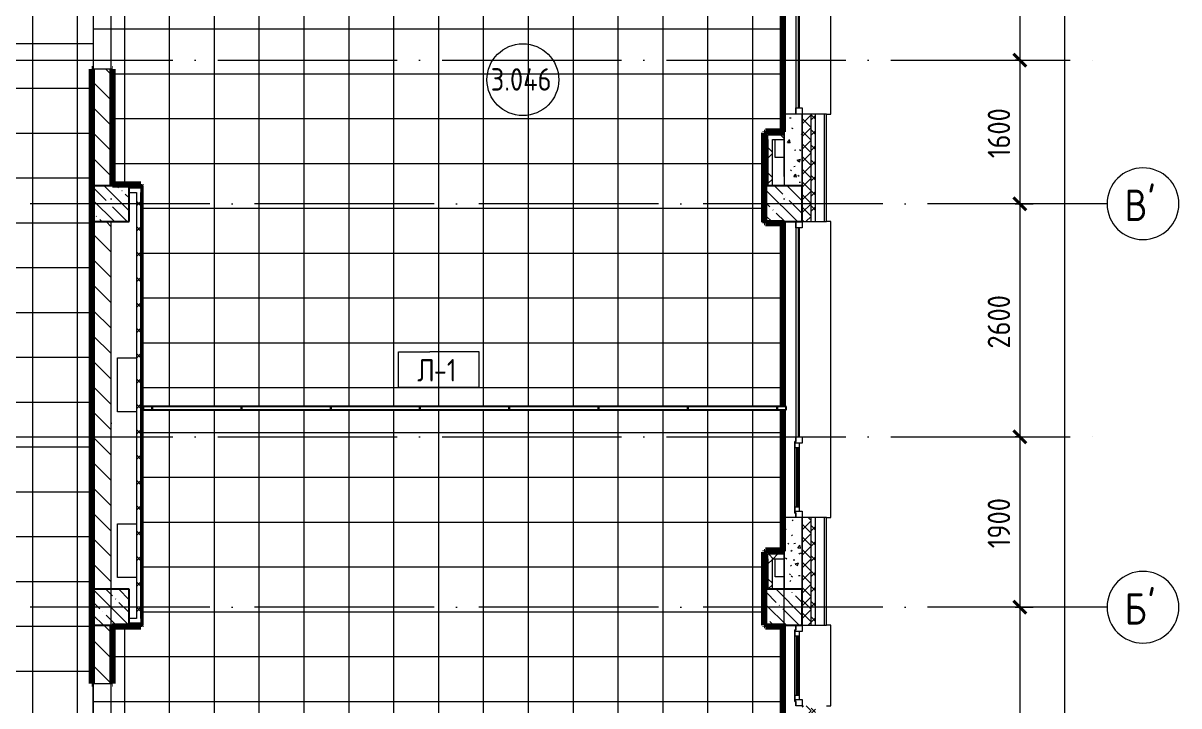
# Model space of a CAD drawing. Header units: millimetres. Extents: x 97 to 215964, y -4577 to 60645.
# Drawn here: x 203066 to 215946, y 3025 to 10639 of the extents above; entities that cross this region are included whole.
import ezdxf

# ---------------------------------------------------------------- set-up
doc = ezdxf.new("R2010")
doc.units = ezdxf.units.MM
doc.linetypes.add('ADSK_Линия сетки', pattern=[2500, 2000, -250, 0, -250])
for name, color, linetype, lineweight in [('A-____-____-DIMS', 211, 'Continuous', 9), ('A-____-____-DIMS-100', 211, 'Continuous', 9), ('A-AREA-____-IDEN', 2, 'Continuous', 20), ('A-FLOR-____-IDEN', 11, 'Continuous', 20), ('A-FLOR-____-OTLN', 192, 'Continuous', 9), ('A-FLOR-____-PATT', 8, 'Continuous', 9), ('A-GENM-____-MCUT', 13, 'Continuous', 9), ('A-GENM-____-OTLN', 13, 'Continuous', 9), ('A-GLAZ-____-MCUT', 151, 'Continuous', 9), ('A-GLAZ-____-OTLN', 151, 'Continuous', 9), ('A-WALL-____-MCUT', 113, 'Continuous', 9), ('A-WALL-____-PATT', 111, 'Continuous', 9), ('A-WALL-FNSH-MCUT', 113, 'Continuous', 9), ('I-WALL-____-OTLN', 2, 'Continuous', 9), ('S-COLS-____-MCUT', 52, 'Continuous', 9), ('S-COLS-____-OTLN', 52, 'Continuous', 9), ('S-GRID-____-IDEN', 1, 'Continuous', 20), ('S-GRID-____-OTLN', 1, 'Continuous', 9)]:
    doc.layers.add(name, color=color, linetype=linetype, lineweight=lineweight)
doc.styles.add('GOST Common', font='GOST_Common.ttf', dxfattribs={"width": 0.9, "height": 250})
doc.styles.add('GOST Common_2', font='GOST_Common.ttf', dxfattribs={"width": 0.9, "height": 350})
doc.dimstyles.new('ADSK_Основной_2_5_мм_Округление_до_10_мм', dxfattribs={"dimscale": 304.8, "dimtxt": 0.824897, "dimasz": 0.463911, "dimexe": 0.492126, "dimexo": 0.001615, "dimgap": 0.098425, "dimtad": 1, "dimdec": 0, "dimlfac": 304.8, "dimrnd": 10, "dimdsep": 46, "dimtxsty": 'GOST Common', "dimblk1": 'OBLIQUE', "dimblk2": 'OBLIQUE', "dimsah": 1, "dimcen": 0.09, "dimdle": 0.492126, "dimazin": 2, "dimtfac": 1, "dimtdec": 4, "dimtix": 1, "dimtmove": 0, "dimatfit": 3, "dimfxl": 1, "dimtvp": 1, "dimtolj": 1, "dimtzin": 0, "dimlwd": 20, "dimlwe": 20, "dimarcsym": 2})
pattern_1 = [(45, (0, 0), (-141.42136, 141.42136), []), (135, (0, 0), (-141.42136, -141.42136), [])]
pattern_2 = [(135, (0, 0), (-141.42136, -141.42136), [])]
pattern_3 = [(50, (0, 0), (364.3679, -31.8783), [38.1, -419.1]), (355, (0, 0), (-70.48585, 382.1133), [30.48, -335.28]), (100.451, (30.36, -2.66), (293.885, 350.2334), [32.38, -356.18]), (46.184, (0, 101.6), (542.1585, -84.0858), [57.15, -628.65]), (96.636, (45.2, 94.6), (474.8049, 494.8554), [48.57, -534.27]), (351.184, (0, 101.6), (474.8102, 494.85), [45.72, -502.92]), (21, (50.8, 76.2), (303.22847, -204.53046), [38.1, -419.1]), (326, (50.8, 76.2), (123.6039, 368.376), [30.48, -335.28]), (71.451, (76.07, 59.16), (426.8341, 163.8427), [32.38, -356.18]), (37.5, (0, 0), (6.17665, 169.11015), [16.764, -314.452, 16.764, -323.596, -336.55]), (37.5, (0, 0), (6.17665, 169.11015), [-671.576, 16.764, -319.786]), (7.5, (0, 0), (133.63888, 200.3615), [16.764, -177.292, 16.764, -306.832, -128.27]), (7.5, (0, 0), (133.63888, 200.3615), [-517.652, 16.764, -111.506]), (327.5, (-113.28, 0), (271.18182, -11.45836), [16.764, -110.236, 16.764, -379.476, -525.78]), (327.5, (-113.28, 0), (271.18182, -11.45836), [-523.24, 16.764, -509.016]), (317.5, (-164.08, 0), (296.2585, 50.85285), [16.764, -148.336, 16.764, -246.38, -373.38]), (317.5, (-164.08, 0), (296.2585, 50.85285), [-428.244, 16.764, -356.616])]

# ---------------------------------------------------------------- blocks, each defined once
blk = doc.blocks.new('Окно_СКБ_1Ст1 - 120_Окно_СКБ_1Ст_900_ОК6Л-29019246-О_АИ_ПП_8_400_Целиком')
at = {"layer": 'A-GLAZ-____-MCUT', "color": 90}
for p, q in [((-450, -195), (-450, -125)), ((-450, -125), (-380, -125)), ((-380, -125), (-380, -195)), ((380, -195), (380, -125)), ((380, -125), (450, -125)), ((450, -125), (450, -195)), ((-380, -195), (-450, -195)), ((-380, -195), (-400, -195)), ((-400, -195), (-400, -205)), ((-400, -205), (400, -205)), ((400, -205), (-400, -205)), ((380, -155), (-380, -155)), ((-380, -155), (-380, -195)), ((-330, -205), (-330, -155)), ((330, -205), (330, -155)), ((380, -195), (380, -155)), ((450, -195), (380, -195)), ((400, -195), (380, -195)), ((400, -205), (400, -195))]:
    blk.add_line(p, q, dxfattribs=at)
at = {"layer": 'A-GLAZ-____-MCUT', "color": 10, "lineweight": 5}
for p, q in [((-330, -175), (330, -175)), ((330, -185), (-330, -185))]:
    blk.add_line(p, q, dxfattribs=at)
at = {"layer": 'A-GLAZ-____-OTLN', "color": 10, "lineweight": 5}
for p, q in [((-450, -195), (-400, -195)), ((400, -195), (450, -195))]:
    blk.add_line(p, q, dxfattribs=at)
blk = doc.blocks.new('Окно_СКБ_2Ст1 - Окно_СКБ_2Ст 3300_ОК2-29018964-О_АИ_ПП_8_400_Целиком')
at = {"layer": 'A-GLAZ-____-MCUT', "color": 90}
for p, q in [((-1650, -195), (-1650, -125)), ((-1650, -125), (-1580, -125)), ((-1580, -125), (-1580, -195)), ((750, -195), (750, -125)), ((750, -125), (820, -125)), ((820, -125), (820, -195)), ((1580, -195), (1580, -125)), ((1580, -125), (1650, -125)), ((1650, -125), (1650, -195)), ((-1580, -195), (-1650, -195)), ((820, -195), (750, -195)), ((820, -195), (800, -195)), ((800, -195), (800, -205)), ((800, -205), (1600, -205)), ((1600, -205), (800, -205)), ((1580, -155), (820, -155)), ((820, -155), (820, -195)), ((870, -205), (870, -155)), ((1530, -205), (1530, -155)), ((1580, -195), (1580, -155)), ((1650, -195), (1580, -195)), ((1600, -195), (1580, -195)), ((1600, -205), (1600, -195))]:
    blk.add_line(p, q, dxfattribs=at)
at = {"layer": 'A-GLAZ-____-MCUT', "color": 10, "lineweight": 5}
for p, q in [((750, -155), (-1580, -155)), ((750, -165), (-1580, -165)), ((870, -175), (1530, -175)), ((1530, -185), (870, -185))]:
    blk.add_line(p, q, dxfattribs=at)
at = {"layer": 'A-GLAZ-____-OTLN', "color": 10, "lineweight": 5}
for p, q in [((-1650, -195), (800, -195)), ((1600, -195), (1650, -195))]:
    blk.add_line(p, q, dxfattribs=at)
blk = doc.blocks.new('Окно_СКБ_1Ст1 - 120_Окно_СКБ_1Ст_1700_ОК19Л-29018914-О_АИ_ПП_8_400_Целиком')
at = {"layer": 'A-GLAZ-____-MCUT', "color": 90}
for p, q in [((-850, -195), (-850, -125)), ((-850, -125), (-780, -125)), ((-780, -125), (-780, -195)), ((780, -195), (780, -125)), ((780, -125), (850, -125)), ((850, -125), (850, -195)), ((-780, -195), (-850, -195)), ((850, -195), (780, -195))]:
    blk.add_line(p, q, dxfattribs=at)
at = {"layer": 'A-GLAZ-____-MCUT', "color": 10, "lineweight": 5}
for p, q in [((780, -155), (-780, -155)), ((780, -165), (-780, -165))]:
    blk.add_line(p, q, dxfattribs=at)
at = {"layer": 'A-GLAZ-____-OTLN', "color": 10, "lineweight": 5}
blk.add_line((-850, -195), (850, -195), dxfattribs=at)
blk = doc.blocks.new('WNW_Отлив1 - Отлив_металлический 2-28595994-О_АИ_ПП_8_400_Целиком')
at = {"layer": 'A-GLAZ-____-OTLN', "color": 10, "lineweight": 5}
for p, q in [((850, 320), (-850, 320)), ((-850, 320), (-850, 270)), ((850, 270), (850, 320))]:
    blk.add_line(p, q, dxfattribs=at)
blk = doc.blocks.new('WNW_Отлив1 - Отлив_металлический 2-28598290-О_АИ_ПП_8_400_Целиком')
at = {"layer": 'A-GLAZ-____-OTLN', "color": 10, "lineweight": 5}
for p, q in [((1650, 320), (-1650, 320)), ((-1650, 320), (-1650, 270)), ((1650, 270), (1650, 320))]:
    blk.add_line(p, q, dxfattribs=at)
blk = doc.blocks.new('WNW_Отлив1 - Отлив_металлический 2-28596055-О_АИ_ПП_8_400_Целиком')
at = {"layer": 'A-GLAZ-____-OTLN', "color": 10, "lineweight": 5}
for p, q in [((450, 320), (-450, 320)), ((-450, 320), (-450, 270)), ((450, 270), (450, 320))]:
    blk.add_line(p, q, dxfattribs=at)
blk = doc.blocks.new('BSC_Колонна _Прямоугольная - 400x400-V98-О_АИ_ПП_8_400_Целиком')
at = {"layer": 'S-COLS-____-OTLN', "lineweight": 5}
h = blk.add_hatch(dxfattribs=at)
h.set_pattern_fill('FP_108', color=256, style=0, pattern_type=2)
h.set_pattern_definition([(135, (-145249.98, -8625), (-142.56192, -142.56192), []), (135, (-145107.42, -8625), (-142.56192, -142.56192), [252.016, -50.403, 3.353, -47.05])])
h.paths.add_polyline_path([(-200, -200), (200, -200), (200, 200), (-200, 200)])
at = {"layer": 'S-COLS-____-MCUT', "color": 130, "lineweight": 25}
for p, q in [((200, 200), (-200, 200)), ((-200, 200), (-200, -200)), ((200, -200), (200, 200)), ((-200, -200), (200, -200))]:
    blk.add_line(p, q, dxfattribs=at)
blk = doc.blocks.new('BSC_Колонна _Прямоугольная - 400x400-V99-О_АИ_ПП_8_400_Целиком')
at = {"layer": 'S-COLS-____-OTLN', "lineweight": 5}
h = blk.add_hatch(dxfattribs=at)
h.set_pattern_fill('FP_109', color=256, style=0, pattern_type=2)
h.set_pattern_definition([(135, (-152749.98, -8625), (-142.56192, -142.56192), []), (135, (-152607.42, -8625), (-142.56192, -142.56192), [252.016, -50.403, 3.353, -47.05])])
h.paths.add_polyline_path([(-200, -200), (200, -200), (200, 200), (-200, 200)])
at = {"layer": 'S-COLS-____-MCUT', "color": 130, "lineweight": 25}
for p, q in [((200, 200), (-200, 200)), ((-200, 200), (-200, -200)), ((200, -200), (200, 200)), ((-200, -200), (200, -200))]:
    blk.add_line(p, q, dxfattribs=at)
blk = doc.blocks.new('BSC_Колонна _Прямоугольная - 400x400-V100-О_АИ_ПП_8_400_Целиком')
at = {"layer": 'S-COLS-____-OTLN', "lineweight": 5}
h = blk.add_hatch(dxfattribs=at)
h.set_pattern_fill('FP_110', color=256, style=0, pattern_type=2)
h.set_pattern_definition([(135, (-145249.98, -4125), (-142.56192, -142.56192), []), (135, (-145107.42, -4125), (-142.56192, -142.56192), [252.016, -50.403, 3.353, -47.05])])
h.paths.add_polyline_path([(-200, -200), (200, -200), (200, 200), (-200, 200)])
at = {"layer": 'S-COLS-____-MCUT', "color": 130, "lineweight": 25}
for p, q in [((200, 200), (-200, 200)), ((-200, 200), (-200, -200)), ((200, -200), (200, 200)), ((-200, -200), (200, -200))]:
    blk.add_line(p, q, dxfattribs=at)
blk = doc.blocks.new('BSC_Колонна _Прямоугольная - 400x400-V101-О_АИ_ПП_8_400_Целиком')
at = {"layer": 'S-COLS-____-OTLN', "lineweight": 5}
h = blk.add_hatch(dxfattribs=at)
h.set_pattern_fill('FP_111', color=256, style=0, pattern_type=2)
h.set_pattern_definition([(135, (-152749.98, -4125), (-142.56192, -142.56192), []), (135, (-152607.42, -4125), (-142.56192, -142.56192), [252.016, -50.403, 3.353, -47.05])])
h.paths.add_polyline_path([(-200, -200), (200, -200), (200, 200), (-200, 200), (-200, -92)])
at = {"layer": 'S-COLS-____-MCUT', "color": 130, "lineweight": 25}
for p, q in [((200, 200), (-200, 200)), ((-200, 200), (-200, -200)), ((200, -200), (200, 200)), ((-200, -200), (200, -200))]:
    blk.add_line(p, q, dxfattribs=at)
blk = doc.blocks.new('101_Трансформируемая перегородка - 101_Трансформируемая перегородка без двери-38025958-О_АИ_ПП_8_400_Целиком')
at = {"layer": 'A-GENM-____-MCUT', "color": 130, "lineweight": 25}
for p, q in [((100, 0), (0, 0)), ((0, 0), (0, -40)), ((100, -40), (100, 0)), ((100, 0), (100, -40)), ((1095, 0), (100, 0)), ((2089, 0), (1095, 0)), ((1095, 0), (1095, -40)), ((1095, -40), (1095, 0)), ((3084, 0), (2089, 0)), ((2089, 0), (2089, -40)), ((2089, -40), (2089, 0)), ((4079, 0), (3084, 0)), ((3084, 0), (3084, -40)), ((3084, -40), (3084, 0)), ((5074, 0), (4079, 0)), ((4079, 0), (4079, -40)), ((4079, -40), (4079, 0)), ((6068, 0), (5074, 0)), ((5074, 0), (5074, -40)), ((5074, -40), (5074, 0)), ((7063, 0), (6068, 0)), ((6068, 0), (6068, -40)), ((6068, -40), (6068, 0)), ((7063, -40), (7063, 0)), ((7163, 0), (7063, 0)), ((7063, 0), (7063, -40)), ((7163, -40), (7163, 0)), ((0, -40), (100, -40)), ((100, -40), (1095, -40)), ((1095, -40), (2089, -40)), ((2089, -40), (3084, -40)), ((3084, -40), (4079, -40)), ((4079, -40), (5074, -40)), ((5074, -40), (6068, -40)), ((6068, -40), (7063, -40)), ((7063, -40), (7163, -40))]:
    blk.add_line(p, q, dxfattribs=at)
blk = doc.blocks.new('0083_СОШ675_АР_R22_rvt-1-О_АИ_ПП_8_400_Целиком')
at = {"layer": 'A-WALL-____-PATT', "lineweight": 5}
h = blk.add_hatch(dxfattribs=at)
h.set_pattern_fill('FP_9', color=10, style=0, pattern_type=2)
h.set_pattern_definition([(135, (0, 0), (-84.85281, -84.85281), []), (225, (0, 0), (84.85281, -84.85281), [])])
h.paths.add_polyline_path([(153050, -275), (153100, -275), (153100, 625), (153050, 625), (153050, -175)])
h.paths.add_polyline_path([(153100, 2325), (153100, 3025), (153050, 3025), (153050, 2325)])
h.paths.add_polyline_path([(153100, 3925), (153100, 5125), (153050, 5125), (153050, 3925)])
h.paths.add_polyline_path([(153050, 8425), (153100, 8425), (153100, 9625), (153050, 9625)])
h.paths.add_polyline_path([(153100, 11325), (153100, 12025), (153050, 12025), (153050, 11325)])
h.paths.add_polyline_path([(153050, 12925), (153100, 12925), (153100, 14125), (153050, 14125), (153050, 13803)])
h.paths.add_polyline_path([(153050, 15025), (153100, 15025), (153100, 15725), (153050, 15725)])
h.paths.add_polyline_path([(153050, 17425), (153100, 17425), (153100, 18625), (153050, 18625), (153050, 17711)])
h.paths.add_polyline_path([(153050, 21925), (153100, 21925), (153100, 23125), (153050, 23125)])
h.paths.add_polyline_path([(153050, 26425), (153100, 26425), (153100, 27625), (153050, 27625)])
h.paths.add_polyline_path([(153050, 29325), (153100, 29325), (153100, 30025), (153050, 30025), (153050, 29436)])
h.paths.add_polyline_path([(153100, 30925), (153100, 32125), (153050, 32125), (153050, 30925)])
h.paths.add_polyline_path([(153100, 35425), (153100, 36625), (153050, 36625), (153050, 35425)])
h.paths.add_polyline_path([(153050, 39925), (153100, 39925), (153100, 41125), (153050, 41125)])
h.paths.add_polyline_path([(153100, 42025), (153100, 42725), (153050, 42725), (153050, 42025)])
h.paths.add_polyline_path([(153050, 44425), (153100, 44425), (153100, 45625), (153050, 45625), (153050, 45068)])
h.paths.add_polyline_path([(153100, 47325), (153100, 48025), (153050, 48025), (153050, 47325)])
h.paths.add_polyline_path([(153050, 48925), (153100, 48925), (153100, 50125), (153050, 50125), (153050, 48976)])
h.paths.add_polyline_path([(153100, 53425), (153100, 54625), (153050, 54625), (153050, 53425)])
h.paths.add_polyline_path([(153100, 57925), (153100, 59075), (153050, 59075), (153050, 57925)])
h = blk.add_hatch(dxfattribs=at)
h.set_pattern_fill('FP_16', color=10, style=0, pattern_type=2)
h.set_pattern_definition([(45, (0, 0), (-70.71068, 70.71068), []), (135, (0, 0), (-70.71068, -70.71068), [])])
h.paths.add_polyline_path([(153050, -175), (153050, 625), (152950, 625), (152950, -175)])
h.paths.add_polyline_path([(153050, 2325), (153050, 3025), (152950, 3025), (152950, 2325)])
h.paths.add_polyline_path([(153050, 3925), (153050, 5125), (152950, 5125), (152950, 3925)])
h.paths.add_polyline_path([(152950, 8425), (153050, 8425), (153050, 9625), (152950, 9625), (152950, 8825)])
h.paths.add_polyline_path([(152950, 11325), (153050, 11325), (153050, 12025), (152950, 12025)])
h.paths.add_polyline_path([(152950, 12925), (153050, 12925), (153050, 14125), (152950, 14125), (152950, 13325)])
h.paths.add_polyline_path([(153050, 15025), (153050, 15725), (152950, 15725), (152950, 15025)])
h.paths.add_polyline_path([(152950, 17425), (153050, 17425), (153050, 18625), (152950, 18625), (152950, 17711)])
h.paths.add_polyline_path([(152950, 21925), (153050, 21925), (153050, 23125), (152950, 23125), (152950, 22325)])
h.paths.add_polyline_path([(152950, 26425), (153050, 26425), (153050, 27625), (152950, 27625), (152950, 26825)])
h.paths.add_polyline_path([(152950, 29325), (153050, 29325), (153050, 30025), (152950, 30025), (152950, 29436)])
h.paths.add_polyline_path([(153050, 30925), (153050, 32125), (152950, 32125), (152950, 30925)])
h.paths.add_polyline_path([(153050, 35425), (153050, 36625), (152950, 36625), (152950, 35425)])
h.paths.add_polyline_path([(152950, 39925), (153050, 39925), (153050, 41125), (152950, 41125), (152950, 40725)])
h.paths.add_polyline_path([(152950, 42025), (153050, 42025), (153050, 42725), (152950, 42725)])
h.paths.add_polyline_path([(152950, 44425), (153050, 44425), (153050, 45625), (152950, 45625), (152950, 45068)])
h.paths.add_polyline_path([(153050, 47325), (153050, 48025), (152950, 48025), (152950, 47325)])
h.paths.add_polyline_path([(152950, 48925), (153050, 48925), (153050, 50125), (152950, 50125), (152950, 48976)])
h.paths.add_polyline_path([(153050, 53425), (153050, 54625), (152950, 54625), (152950, 53425)])
h.paths.add_polyline_path([(152950, 57925), (153050, 57925), (153050, 58975), (152950, 58975), (152950, 58575)])
h = blk.add_hatch(dxfattribs=at)
h.set_pattern_fill('FP_10', color=10, style=0, pattern_type=2)
h.set_pattern_definition(pattern_2)
h.paths.add_polyline_path([(145250, 8825), (145250, 10125), (145050, 10125), (145050, 8825)])
h.paths.add_polyline_path([(145250, 12625), (145250, 12925), (145050, 12925), (145050, 12625)])
h = blk.add_hatch(dxfattribs=at)
h.set_pattern_fill('FP_69', color=10, style=0, pattern_type=2)
h.set_pattern_definition(pattern_3)
h.paths.add_polyline_path([(152924, 8825), (152950, 8825), (152950, 9625), (152750, 9625), (152750, 8825)])
h.paths.add_polyline_path([(152924, 11325), (152950, 11325), (152950, 12025), (152750, 12025), (152750, 11325)])
h = blk.add_hatch(dxfattribs=at)
h.set_pattern_fill('FP_17', color=252, style=0, pattern_type=2)
h.set_pattern_definition(pattern_1)
h.paths.add_polyline_path([(152618, 9340), (152750, 9340), (152750, 9390), (152568, 9390), (152568, 9340)])
h = blk.add_hatch(dxfattribs=at)
h.set_pattern_fill('FP_17', color=252, style=0, pattern_type=2)
h.set_pattern_definition(pattern_1)
h.paths.add_polyline_path([(152618, 8825), (152618, 9340), (152568, 9340), (152568, 8825)])
h = blk.add_hatch(dxfattribs=at)
h.set_pattern_fill('FP_17', color=252, style=0, pattern_type=2)
h.set_pattern_definition(pattern_1)
h.paths.add_polyline_path([(145580, 4000), (145580, 8750), (145530, 8750), (145530, 4000)])
h = blk.add_hatch(dxfattribs=at)
h.set_pattern_fill('FP_10', color=10, style=0, pattern_type=2)
h.set_pattern_definition(pattern_2)
h.paths.add_polyline_path([(145050, 4325), (145250, 4325), (145250, 8425), (145050, 8425), (145050, 5987)])
h = blk.add_hatch(dxfattribs=at)
h.set_pattern_fill('FP_69', color=10, style=0, pattern_type=2)
h.set_pattern_definition(pattern_3)
h.paths.add_polyline_path([(152924, 4325), (152950, 4325), (152950, 5125), (152750, 5125), (152750, 4325)])
h = blk.add_hatch(dxfattribs=at)
h.set_pattern_fill('FP_17', color=252, style=0, pattern_type=2)
h.set_pattern_definition(pattern_1)
h.paths.add_polyline_path([(152618, 4666), (152750, 4666), (152750, 4716), (152568, 4716), (152568, 4666), (152610, 4666)])
h = blk.add_hatch(dxfattribs=at)
h.set_pattern_fill('FP_17', color=252, style=0, pattern_type=2)
h.set_pattern_definition(pattern_1)
h.paths.add_polyline_path([(152568, 4325), (152618, 4325), (152618, 4666), (152568, 4666), (152568, 4522)])
h = blk.add_hatch(dxfattribs=at)
h.set_pattern_fill('FP_10', color=10, style=0, pattern_type=2)
h.set_pattern_definition(pattern_2)
h.paths.add_polyline_path([(145250, 225), (145250, 775), (145050, 775), (145050, 225)])
h.paths.add_polyline_path([(145250, 3275), (145250, 3925), (145050, 3925), (145050, 3275)])
at = {"layer": 'A-FLOR-____-OTLN', "color": 90}
for p, q in [((152650, 9140), (152650, 9340)), ((152750, 9140), (152650, 9140)), ((145320, 6305), (145320, 6905)), ((145320, 6905), (145530, 6905)), ((145530, 6305), (145320, 6305)), ((145320, 4455), (145320, 5055)), ((145320, 5055), (145530, 5055)), ((152650, 4465), (152650, 4665)), ((152650, 4665), (152750, 4665)), ((145530, 4455), (145320, 4455)), ((152750, 4465), (152650, 4465))]:
    blk.add_line(p, q, dxfattribs=at)
at = {"layer": 'A-WALL-____-MCUT', "color": 50, "lineweight": 13}
for p, q in [((145050, 10125), (145050, 8825)), ((145250, 10125), (145050, 10125)), ((145250, 8825), (145250, 10125)), ((152750, 9625), (152750, 8825)), ((152950, 9625), (152750, 9625)), ((152950, 9625), (152950, 8825)), ((152950, 8825), (152950, 9625)), ((153100, 9625), (153050, 9625)), ((153050, 8425), (153050, 9625)), ((153100, 8425), (153100, 9625)), ((152568, 9340), (152568, 9390)), ((152750, 9390), (152568, 9390)), ((152568, 9340), (152568, 8825)), ((152618, 8825), (152618, 9340)), ((152618, 9340), (152750, 9340)), ((152750, 9340), (152750, 9390)), ((145580, 8800), (145450, 8800)), ((145580, 8800), (145580, 8750)), ((145450, 8750), (145530, 8750)), ((145530, 8750), (145530, 4000)), ((145580, 4000), (145580, 8750)), ((145050, 8425), (145050, 4325)), ((145250, 4325), (145250, 8425)), ((153050, 8425), (153100, 8425)), ((152750, 5125), (152750, 4325)), ((152950, 5125), (152750, 5125)), ((152950, 5125), (152950, 4325)), ((152950, 4325), (152950, 5125)), ((153100, 5125), (153050, 5125)), ((153050, 3925), (153050, 5125)), ((153100, 3925), (153100, 5125)), ((152568, 4666), (152568, 4716)), ((152750, 4716), (152568, 4716)), ((152568, 4666), (152568, 4325)), ((152618, 4325), (152618, 4666)), ((152618, 4666), (152750, 4666)), ((152750, 4666), (152750, 4716)), ((145530, 4000), (145450, 4000)), ((145580, 4000), (145580, 3950)), ((145050, 3925), (145050, 3275)), ((145250, 3275), (145250, 3925)), ((145450, 3950), (145580, 3950)), ((153050, 3925), (153100, 3925)), ((145050, 3275), (145250, 3275))]:
    blk.add_line(p, q, dxfattribs=at)
at = {"layer": 'A-WALL-____-MCUT', "color": 90}
for p, q in [((153050, 9625), (152950, 9625)), ((153200, 9625), (153100, 9625)), ((152950, 8425), (153050, 8425)), ((153100, 8425), (153200, 8425)), ((153050, 5125), (152950, 5125)), ((153200, 5125), (153100, 5125)), ((152950, 3925), (153050, 3925)), ((153100, 3925), (153200, 3925))]:
    blk.add_line(p, q, dxfattribs=at)
at = {"layer": 'A-WALL-____-MCUT', "color": 10, "lineweight": 5}
for p, q in [((153200, 8425), (153200, 9625)), ((152555, 9390), (152555, 9403)), ((152750, 9403), (152555, 9403)), ((152555, 9340), (152555, 9390)), ((152555, 9340), (152555, 8825)), ((145592, 8813), (145450, 8813)), ((145592, 8813), (145592, 8800)), ((145592, 8800), (145592, 8750)), ((145592, 4000), (145592, 8750)), ((153200, 3925), (153200, 5125)), ((152555, 4716), (152555, 4728)), ((152750, 4728), (152555, 4728)), ((152555, 4666), (152555, 4716)), ((152555, 4666), (152555, 4325)), ((145592, 4000), (145592, 3950)), ((145450, 3938), (145592, 3938)), ((145592, 3950), (145592, 3938))]:
    blk.add_line(p, q, dxfattribs=at)
at = {"layer": 'A-WALL-FNSH-MCUT', "color": 90}
for p, q in [((153220, 9625), (153200, 9625)), ((153220, 8425), (153220, 9625)), ((152750, 9415), (152543, 9415)), ((152543, 9415), (152543, 9403)), ((152750, 9403), (152750, 9415)), ((152543, 9403), (152543, 9390)), ((152543, 9390), (152543, 9340)), ((152543, 9340), (152543, 8825)), ((152750, 9390), (152750, 9403)), ((145605, 8825), (145450, 8825)), ((145605, 8813), (145605, 8825)), ((145605, 8800), (145605, 8813)), ((145605, 8750), (145605, 8800)), ((152543, 8825), (152550, 8825)), ((145605, 4000), (145605, 8750)), ((153200, 8425), (153220, 8425)), ((153220, 5125), (153200, 5125)), ((153220, 3925), (153220, 5125)), ((152750, 4741), (152543, 4741)), ((152543, 4741), (152543, 4728)), ((152543, 4728), (152543, 4716)), ((152543, 4716), (152543, 4666)), ((152543, 4666), (152543, 4325)), ((152750, 4728), (152750, 4741)), ((152750, 4716), (152750, 4728)), ((152543, 4325), (152550, 4325)), ((145605, 3950), (145605, 4000)), ((145450, 3925), (145605, 3925)), ((145605, 3938), (145605, 3950)), ((145605, 3925), (145605, 3938)), ((153200, 3925), (153220, 3925))]:
    blk.add_line(p, q, dxfattribs=at)
at = {"layer": 'I-WALL-____-OTLN', "color": 90}
for p, q in [((152750, 9625), (152750, 11325)), ((152750, 6365), (152750, 8425)), ((152750, 5125), (152750, 6325)), ((152750, 3025), (152750, 3925))]:
    blk.add_line(p, q, dxfattribs=at)
at = {"layer": 'A-GENM-____-OTLN', "color": 90, "lineweight": 9, "rotation": 180}
blk.add_blockref('101_Трансформируемая перегородка - 101_Трансформируемая перегородка без двери-38025958-О_АИ_ПП_8_400_Целиком', (152770, 6325), dxfattribs=at)
at = {"layer": 'A-GLAZ-____-OTLN', "color": 90, "lineweight": 9, "rotation": 269.9999999999999}
for name, p in [('Окно_СКБ_1Ст1 - 120_Окно_СКБ_1Ст_1700_ОК19Л-29018914-О_АИ_ПП_8_400_Целиком', (153075, 10475)), ('WNW_Отлив1 - Отлив_металлический 2-28595994-О_АИ_ПП_8_400_Целиком', (152950, 10475)), ('Окно_СКБ_2Ст1 - Окно_СКБ_2Ст 3300_ОК2-29018964-О_АИ_ПП_8_400_Целиком', (153075, 6775)), ('WNW_Отлив1 - Отлив_металлический 2-28598290-О_АИ_ПП_8_400_Целиком', (152950, 6775)), ('Окно_СКБ_1Ст1 - 120_Окно_СКБ_1Ст_900_ОК6Л-29019246-О_АИ_ПП_8_400_Целиком', (153075, 3475)), ('WNW_Отлив1 - Отлив_металлический 2-28596055-О_АИ_ПП_8_400_Целиком', (152950, 3475))]:
    blk.add_blockref(name, p, dxfattribs=at)
at = {"layer": 'S-COLS-____-OTLN', "color": 90, "lineweight": 9}
for name, p in [('BSC_Колонна _Прямоугольная - 400x400-V98-О_АИ_ПП_8_400_Целиком', (145250, 8625)), ('BSC_Колонна _Прямоугольная - 400x400-V99-О_АИ_ПП_8_400_Целиком', (152750, 8625)), ('BSC_Колонна _Прямоугольная - 400x400-V100-О_АИ_ПП_8_400_Целиком', (145250, 4125)), ('BSC_Колонна _Прямоугольная - 400x400-V101-О_АИ_ПП_8_400_Целиком', (152750, 4125))]:
    blk.add_blockref(name, p, dxfattribs=at)
blk = doc.blocks.new('Ось сетки - Круг_Ø8 мм-8258-О_АИ_ПП_8_400_Целиком')
at = {"layer": 'S-GRID-____-IDEN'}
for start, end in [(360, 180), (180, 360)]:
    blk.add_arc((0, 0), 4, start, end, dxfattribs=at)
blk = doc.blocks.new('DIMBLOCK29-О_АИ_ПП_8_400_Целиком')
at = {"layer": 'A-____-____-DIMS-100', "lineweight": 40}
for p, q in [((214173, 13125), (214102, 13196)), ((214173, 13125), (214243, 13054)), ((214173, 10225), (214102, 10296)), ((214173, 10225), (214243, 10154))]:
    blk.add_line(p, q, dxfattribs=at)
at = {"layer": 'A-____-____-DIMS-100', "lineweight": 20}
for p, q in [((214123, 13125), (214323, 13125)), ((214173, 13125), (214123, 13125)), ((214173, 13125), (214173, 10225)), ((214123, 10225), (214323, 10225)), ((214173, 10225), (214123, 10225))]:
    blk.add_line(p, q, dxfattribs=at)
at = {"layer": 'A-____-____-DIMS-100', "color": 0, "lineweight": 20, "insert": (213816, 11360), "char_height": 250, "width": 756.84, "attachment_point": 1, "rotation": 90, "line_spacing_factor": 1.022761, "style": 'GOST Common'}
blk.add_mtext('2900', dxfattribs=at)
blk = doc.blocks.new('_Oblique')
at = {"color": 0, "linetype": 'ByBlock', "lineweight": -2}
blk.add_line((-0.5, -0.5), (0.5, 0.5), dxfattribs=at)
blk = doc.blocks.new('DIMBLOCK30-О_АИ_ПП_8_400_Целиком')
at = {"layer": 'A-____-____-DIMS-100', "lineweight": 40}
for p, q in [((214173, 10225), (214102, 10296)), ((214173, 10225), (214243, 10154)), ((214173, 8625), (214102, 8696)), ((214173, 8625), (214243, 8554))]:
    blk.add_line(p, q, dxfattribs=at)
at = {"layer": 'A-____-____-DIMS-100', "lineweight": 20}
for p, q in [((214123, 10225), (214323, 10225)), ((214173, 10225), (214123, 10225)), ((214173, 10225), (214173, 8625)), ((214123, 8625), (214323, 8625)), ((214173, 8625), (214123, 8625))]:
    blk.add_line(p, q, dxfattribs=at)
at = {"layer": 'A-____-____-DIMS-100', "color": 0, "lineweight": 20, "insert": (213816, 9133), "char_height": 250, "width": 700.59, "attachment_point": 1, "rotation": 90, "line_spacing_factor": 1.022761, "style": 'GOST Common'}
blk.add_mtext('1600', dxfattribs=at)
blk = doc.blocks.new('DIMBLOCK31-О_АИ_ПП_8_400_Целиком')
at = {"layer": 'A-____-____-DIMS-100', "lineweight": 40}
for p, q in [((214173, 8625), (214102, 8696)), ((214173, 8625), (214243, 8554)), ((214173, 6025), (214102, 6096)), ((214173, 6025), (214243, 5954))]:
    blk.add_line(p, q, dxfattribs=at)
at = {"layer": 'A-____-____-DIMS-100', "lineweight": 20}
for p, q in [((214123, 8625), (214323, 8625)), ((214173, 8625), (214123, 8625)), ((214173, 8625), (214173, 6025)), ((214123, 6025), (214323, 6025)), ((214173, 6025), (214123, 6025))]:
    blk.add_line(p, q, dxfattribs=at)
at = {"layer": 'A-____-____-DIMS-100', "color": 0, "lineweight": 20, "insert": (213816, 7010), "char_height": 250, "width": 756.84, "attachment_point": 1, "rotation": 90, "line_spacing_factor": 1.022761, "style": 'GOST Common'}
blk.add_mtext('2600', dxfattribs=at)
blk = doc.blocks.new('DIMBLOCK32-О_АИ_ПП_8_400_Целиком')
at = {"layer": 'A-____-____-DIMS-100', "lineweight": 40}
for p, q in [((214173, 6025), (214102, 6096)), ((214173, 6025), (214243, 5954)), ((214173, 4125), (214102, 4196)), ((214173, 4125), (214243, 4054))]:
    blk.add_line(p, q, dxfattribs=at)
at = {"layer": 'A-____-____-DIMS-100', "lineweight": 20}
for p, q in [((214123, 6025), (214323, 6025)), ((214173, 6025), (214123, 6025)), ((214173, 6025), (214173, 4125)), ((214123, 4125), (214323, 4125)), ((214173, 4125), (214123, 4125))]:
    blk.add_line(p, q, dxfattribs=at)
at = {"layer": 'A-____-____-DIMS-100', "color": 0, "lineweight": 20, "insert": (213816, 4783), "char_height": 250, "width": 700.59, "attachment_point": 1, "rotation": 90, "line_spacing_factor": 1.022761, "style": 'GOST Common'}
blk.add_mtext('1900', dxfattribs=at)
blk = doc.blocks.new('DIMBLOCK33-О_АИ_ПП_8_400_Целиком')
at = {"layer": 'A-____-____-DIMS-100', "lineweight": 40}
for p, q in [((214173, 4125), (214102, 4196)), ((214173, 4125), (214243, 4054)), ((214173, 25), (214102, 96)), ((214173, 25), (214243, -46))]:
    blk.add_line(p, q, dxfattribs=at)
at = {"layer": 'A-____-____-DIMS-100', "lineweight": 20}
for p, q in [((214123, 4125), (214323, 4125)), ((214173, 4125), (214123, 4125)), ((214173, 4125), (214173, -125)), ((214123, 25), (214323, 25)), ((214173, 25), (214123, 25))]:
    blk.add_line(p, q, dxfattribs=at)
at = {"layer": 'A-____-____-DIMS-100', "color": 0, "lineweight": 20, "insert": (213816, 1772), "char_height": 250, "width": 726.16, "attachment_point": 1, "rotation": 90, "line_spacing_factor": 1.022761, "style": 'GOST Common'}
blk.add_mtext('4100', dxfattribs=at)
blk = doc.blocks.new('DIMBLOCK34-О_АИ_ПП_8_400_Целиком')
at = {"layer": 'A-____-____-DIMS-100', "lineweight": 20}
for p, q in [((214673, 58925), (214673, -125)), ((214623, 58775), (214823, 58775)), ((214673, 58775), (214623, 58775)), ((214623, 25), (214823, 25)), ((214673, 25), (214623, 25))]:
    blk.add_line(p, q, dxfattribs=at)
at = {"layer": 'A-____-____-DIMS-100', "lineweight": 40}
for p, q in [((214673, 58775), (214602, 58846)), ((214673, 58775), (214743, 58704)), ((214673, 25), (214602, 96)), ((214673, 25), (214743, -46))]:
    blk.add_line(p, q, dxfattribs=at)
at = {"layer": 'A-____-____-DIMS-100', "color": 0, "lineweight": 20, "insert": (214316, 29006), "char_height": 250, "width": 946.05, "attachment_point": 1, "rotation": 90, "line_spacing_factor": 1.022761, "style": 'GOST Common'}
blk.add_mtext('58750', dxfattribs=at)
blk = doc.blocks.new('ADSK_Марка_Перекрытие - Типоразмер_ADSK_Марка-158127-О_АИ_ПП_8_400_Целиком')
at = {"layer": 'A-FLOR-____-IDEN'}
for p, q in [((-4.5, 4), (-1, 4)), ((-4.5, 0), (-4.5, 4)), ((4.5, 4), (-1, 4)), ((4.5, 0), (4.5, 4)), ((4.5, 0), (-4.5, 0)), ((-4.5, 0), (4, 0))]:
    blk.add_line(p, q, dxfattribs=at)
blk = doc.blocks.new('ADSK_Марка_Помещение_ОдноЗначение - Номер-159740-О_АИ_ПП_8_400_Целиком')
at = {"layer": 'A-AREA-____-IDEN'}
blk.add_circle((0, 0), 4, dxfattribs=at)

msp = doc.modelspace()

# ---------------------------------------------------------------- hatches: boundary and pattern name
at = {"layer": 'A-FLOR-____-PATT'}
h = msp.add_hatch(dxfattribs=at)
h.set_pattern_fill('FP_191', color=256, style=0, pattern_type=2)
h.set_pattern_definition([(0, (207697.87, 6575), (0, 500), []), (90, (207697.87, 6575), (-500, 3e-14), [])])
h.paths.add_polyline_path([(204780.386709, 40.000586), (211332.865903, 40.000586), (211332.865903, 225), (211337.865903, 225.753424), (211337.865903, 235.000586), (211347.865903, 235.000586), (211348.676745, 240.000586), (211532.865903, 240.000586), (211532.865903, 3910.000586), (211340.843981, 3910.000586), (211340.843981, 3915.000586), (211330.843981, 3915.000586), (211330.843981, 3925), (211325.843981, 3925), (211325.843981, 4741.090714), (211330.843981, 4741.090714), (211330.843981, 4751.090714), (211340.843981, 4751.090714), (211340.843981, 4756.090714), (211532.865903, 4756.090714), (211532.865903, 6325.000586), (204404.887824, 6325.000586), (204404.887824, 6365.000586), (211532.865903, 6365.000586), (211532.865903, 8410.000586), (211340.843981, 8410.000586), (211340.843981, 8420.000586), (211325.843981, 8420.000586), (211325.843981, 9415.355837), (211330.843981, 9415.355837), (211330.843981, 9425.355837), (211340.843981, 9425.355837), (211340.843981, 9430.355837), (211532.865903, 9430.355837), (211532.865903, 12910.000586), (211347.865903, 12910.000586), (211347.865903, 12915.000586), (211337.865903, 12915.000586), (211337.865903, 12925), (211332.865903, 12925.422544), (211332.865903, 13110.11992), (204262.865903, 13110.11992), (204262.865903, 12925.235296), (204257.865903, 12925), (204257.865903, 12915.235296), (204247.865903, 12915.235296), (204246.811281, 12910.235296), (204062.865903, 12910.235296), (204062.865903, 12625), (203847.865903, 12625), (203847.887824, 10125), (204062.865903, 10125), (204062.865903, 8840.001172), (204377.865903, 8840.001172), (204377.865903, 8835.001172), (204387.865903, 8835.001172), (204387.865903, 8825.001172), (204402.887824, 8825), (204402.887824, 3925), (204387.865903, 3925), (204387.865903, 3915.000586), (204377.865903, 3915.000586), (204377.865903, 3910.000586), (204062.865903, 3910.000586), (204062.865903, 3274.999414), (203847.865903, 3274.999414), (203847.887824, 774.999414), (204062.865903, 773.869278), (204062.865903, 240.000586), (204247.865903, 240.000586), (204247.865903, 235.000586), (204257.865903, 235.000586), (204257.865903, 225.000586), (204262.865903, 225), (204262.865903, 40.000586)])
h.paths.add_polyline_path([(211347.865903, 3925.000586), (211347.865903, 4325), (211340.843981, 4325), (211340.843981, 3925.000586)])
h.paths.add_polyline_path([(211547.865903, 4740), (211547.806705, 4741.090714), (211547.844567, 4740)])
h.paths.add_polyline_path([(211347.865903, 8425.000586), (211347.865903, 8825), (211340.843981, 8825), (211340.843981, 8425.000586), (211347.85569, 8425.000586)])
h = msp.add_hatch(dxfattribs=at)
h.set_pattern_fill('FP_207', color=256, style=0, pattern_type=2)
h.set_pattern_definition([(0, (199672.87, 6412.5), (0, 500), []), (90, (199672.87, 6412.5), (-500, 3e-14), [])])
h.paths.add_polyline_path([(200064.35255, 40.000586), (203447.865903, 40.000586), (203447.865903, 225), (203452.865903, 225.000586), (203452.865903, 235.000586), (203462.865903, 235.000586), (203462.865903, 240.000586), (203832.865903, 240.000586), (203832.865903, 774.999414), (203847.865903, 774.999414), (203847.865903, 3274.999414), (203832.865903, 3274.999414), (203832.865903, 10125), (203847.865903, 10125), (203847.865903, 12625), (203832.865903, 12625), (203832.865903, 12800), (199257.887824, 12800), (199257.887824, 12790.000586), (199247.887824, 12790.000586), (199247.887824, 12785.000586), (195737.887825, 12785.000586), (195737.887825, 12470.000607), (195732.887825, 12470.000607), (195732.887218, 12460.000607), (195722.887825, 12460.000607), (195722.173539, 12455.000607), (195512.887824, 12455.000607), (195512.887824, 11925), (195497.865903, 11924.225435), (195497.887824, 10825), (195512.887824, 10825), (195512.887824, 10440.001172), (199247.887824, 10440.001172), (199247.887824, 10435.001172), (199257.887824, 10435.001172), (199257.887824, 10425.001172), (199262.887824, 10424.940931), (199262.887824, 8749.999414), (199247.865903, 8749.999414), (199247.865903, 8714.999414), (199047.865903, 8714.999414), (199047.887824, 7109.999414), (199262.887824, 7110.001172), (199262.887824, 240.000586), (199652.865903, 240.000586), (199652.865903, 235.000586), (199662.865903, 235.000586), (199662.865903, 225.000586), (199667.865903, 224.615949), (199667.865903, 40.000586), (200007.387824, 40.000586)])
at = {"layer": 'A-WALL-____-PATT'}
h = msp.add_hatch(color=7, dxfattribs=at)
h.paths.add_polyline_path([(204047.865903, 8825.000586), (204057.865903, 8825.000586), (204057.865903, 10125), (204047.865903, 10125), (204047.865903, 9895.192261)])
h.paths.add_polyline_path([(204057.865903, 12625), (204057.865903, 12915.235296), (204047.865903, 12915.235296), (204047.865903, 12625)])
h = msp.add_hatch(color=7, dxfattribs=at)
h.paths.add_polyline_path([(203847.865903, 235.000586), (203847.865903, 774.999414), (203837.865903, 774.999414), (203837.865903, 235.000586)])
h.paths.add_polyline_path([(203847.865903, 3274.999414), (203847.865903, 10125), (203837.865903, 10125), (203837.865903, 3274.999414)])
h.paths.add_polyline_path([(203837.865903, 12625), (203847.865903, 12625), (203847.865903, 12800.000586), (203837.865903, 12800.000586)])
h = msp.add_hatch(color=7, dxfattribs=at)
h.paths.add_polyline_path([(211547.865903, 9425.355837), (211547.865903, 9624.999414), (211537.865903, 9624.999414), (211537.865903, 9425.355837)])
h.paths.add_polyline_path([(211547.865903, 11324.999414), (211547.865903, 12024.999414), (211537.865903, 12024.999414), (211537.865903, 11324.999414)])
for points in [[(211340.843981, 8420.000586), (211340.843981, 9425.355837), (211330.843981, 9425.355837), (211330.843981, 8420.000586)], [(211340.843981, 9415.355837), (211547.865903, 9415.355837), (211547.865903, 9425.355837), (211340.843981, 9425.355837)], [(204387.865903, 8825.001172), (204387.865903, 8835.001172), (204057.865903, 8835.001172), (204057.865903, 8825.001172), (204377.865903, 8825.001172)], [(204387.865903, 3915.000586), (204387.865903, 8825.001172), (204377.865903, 8825.001172), (204377.865903, 3915.000586)], [(211537.865903, 8415.000586), (211537.842807, 8425), (211340.843981, 8425.000586), (211340.843981, 8415.000586)], [(211547.865903, 4741.090714), (211547.865903, 5124.999414), (211537.865903, 5124.999414), (211537.865903, 4741.090714)], [(211330.843981, 3925.000586), (211340.843981, 3925.000586), (211340.843981, 4751.090714), (211330.843981, 4751.090714), (211330.843981, 4033.007181)], [(211537.865903, 4741.090714), (211537.865903, 4751.090714), (211340.843981, 4751.090714), (211340.843981, 4741.090714), (211407.92399, 4741.090714)], [(204247.865903, 3915.000586), (204377.865903, 3915.000586), (204377.865903, 3925.000586), (204047.865903, 3925), (204047.865903, 3915.000586), (204175.800216, 3915.000586)], [(211347.865903, 3915.000586), (211537.865903, 3915.000586), (211537.865903, 3925), (211330.843981, 3925.000586), (211330.843981, 3915.000586)]]:
    msp.add_hatch(color=7, dxfattribs=at).paths.add_polyline_path(points)
h = msp.add_hatch(color=7, dxfattribs=at)
h.paths.add_polyline_path([(204057.865903, 225.000586), (204057.865903, 774.999414), (204047.865903, 774.999414), (204047.865903, 225.000586)])
h.paths.add_polyline_path([(204057.865903, 3274.999414), (204057.865903, 3915.000586), (204047.865903, 3915.000586), (204047.865903, 3274.999414)])

# ---------------------------------------------------------------- linework, layer by layer
at = {"layer": 'A-FLOR-____-OTLN'}
for p, q in [((203847.865903, 12625), (203847.865903, 10125)), ((203847.865903, 3274.999414), (203847.865903, 774.999414)), ((203847.865903, 774.999414), (203847.865903, 3274.999414))]:
    msp.add_line(p, q, dxfattribs=at)
at = {"layer": 'A-WALL-____-MCUT', "color": 7}
for p, q in [((203837.865903, 10125), (203837.865903, 3274.999414)), ((203847.865903, 10125), (203837.865903, 10125)), ((203847.865903, 8825), (203847.865903, 10125)), ((204047.865903, 10125), (204047.865903, 8825.000586)), ((204057.865903, 10125), (204047.865903, 10125)), ((204057.865903, 8835.001172), (204057.865903, 10125)), ((211537.865903, 9624.999414), (211537.865903, 9425.355837)), ((211547.865903, 9624.999414), (211537.865903, 9624.999414)), ((211547.865903, 9415.355837), (211547.865903, 9624.999414)), ((211330.843981, 9425.355837), (211330.843981, 8420.000586)), ((211537.865903, 9425.355837), (211330.843981, 9425.355837)), ((211340.843981, 8425.000586), (211340.843981, 9415.355837)), ((211340.843981, 9415.355837), (211547.865903, 9415.355837)), ((204387.865903, 8835.001172), (204057.865903, 8835.001172)), ((204247.865903, 8825.001172), (204377.865903, 8825.001172)), ((204377.865903, 8825.001172), (204377.865903, 3925.000586)), ((204387.865903, 3915.000586), (204387.865903, 8835.001172)), ((203847.865903, 4325), (203847.865903, 8425)), ((211330.843981, 8420.000586), (211340.843981, 8420.000586)), ((211347.865903, 8425.000586), (211340.843981, 8425.000586)), ((211340.843981, 8420.000586), (211340.843981, 8415.000586)), ((211340.843981, 8415.000586), (211537.865903, 8415.000586)), ((211537.865903, 8415.000586), (211537.865903, 8425)), ((211547.865903, 5124.999414), (211537.865903, 5124.999414)), ((211537.865903, 5124.999414), (211537.865903, 4751.090714)), ((211547.865903, 4741.090714), (211547.865903, 5124.999414)), ((211330.843981, 4751.090714), (211330.843981, 3915.000586)), ((211537.865903, 4751.090714), (211330.843981, 4751.090714)), ((211340.843981, 3925.000586), (211340.843981, 4741.090714)), ((211340.843981, 4741.090714), (211547.865903, 4741.090714)), ((203847.865903, 3274.999414), (203847.865903, 3925)), ((204047.865903, 3925), (204047.865903, 3274.999414)), ((204057.865903, 3915.000586), (204387.865903, 3915.000586)), ((204057.865903, 3274.999414), (204057.865903, 3915.000586)), ((204377.865903, 3925.000586), (204247.865903, 3925.000586)), ((211330.843981, 3915.000586), (211537.865903, 3915.000586)), ((211347.865903, 3925.000586), (211340.843981, 3925.000586)), ((211537.865903, 3915.000586), (211537.865903, 3925)), ((203837.865903, 3274.999414), (203847.865903, 3274.999414)), ((204047.865903, 3274.999414), (204057.865903, 3274.999414))]:
    msp.add_line(p, q, dxfattribs=at)
at = {"layer": 'I-WALL-____-OTLN', "color": 5, "lineweight": 90}
for p, q in [((211532.865903, 9425.355837), (211532.865903, 12910.000586)), ((203832.865903, 3274.999414), (203832.865903, 10125)), ((203837.865903, 10125), (203832.865903, 10125)), ((204062.865903, 10125), (204057.865903, 10125)), ((204062.865903, 10125), (204062.865903, 8840.001172)), ((211325.843981, 8420.000586), (211325.843981, 9415.355837)), ((211330.843981, 9415.355837), (211325.843981, 9415.355837)), ((211340.843981, 9430.355837), (211537.865903, 9430.355837)), ((211340.843981, 9430.355837), (211340.843981, 9425.355837)), ((204062.865903, 8840.001172), (204377.865903, 8840.001172)), ((204377.865903, 8835.001172), (204377.865903, 8840.001172)), ((211325.843981, 8420.000586), (211330.843981, 8420.000586)), ((211340.843981, 8415.000586), (211340.843981, 8410.000586)), ((211537.865903, 8410.000586), (211340.843981, 8410.000586)), ((211532.865903, 6365.000586), (211532.865903, 8415.000586)), ((211532.865903, 4751.090714), (211532.865903, 6325.000586)), ((211325.843981, 3925.000586), (211325.843981, 4741.090714)), ((211330.843981, 4741.090714), (211325.843981, 4741.090714)), ((211340.843981, 4756.090714), (211537.999625, 4756.090714)), ((211340.843981, 4756.090714), (211340.843981, 4751.090714)), ((204377.865903, 3910.000586), (204057.865903, 3910.000586)), ((204062.865903, 3915.156836), (204062.865903, 3274.999414)), ((204377.865903, 3910.000586), (204377.865903, 3915.000586)), ((211325.843981, 3925.000586), (211330.843981, 3925.000586)), ((211340.843981, 3915.000586), (211340.843981, 3910.000586)), ((211537.865903, 3910.000586), (211340.843981, 3910.000586)), ((211532.865903, 235.000586), (211532.865903, 3915.000586)), ((203832.865903, 3274.999414), (203837.865903, 3274.999414)), ((204057.865903, 3274.999414), (204062.865903, 3274.999414))]:
    msp.add_line(p, q, dxfattribs=at)
at = {"layer": 'I-WALL-____-OTLN'}
for p, q in [((211537.865903, 9624.999414), (211537.865903, 11324.999414)), ((211547.865903, 11324.999414), (211547.865903, 9624.999414)), ((211537.865903, 6365.000586), (211537.865903, 8415.000586)), ((211547.865903, 8425), (211547.865903, 6365.000586)), ((211537.865903, 5124.999414), (211537.865903, 6325.000586)), ((211547.865903, 6325.000586), (211547.865903, 5124.999414)), ((211537.865903, 3024.999414), (211537.865903, 3915.000586)), ((211547.865903, 3925), (211547.865903, 3024.999414))]:
    msp.add_line(p, q, dxfattribs=at)
at = {"layer": 'S-GRID-____-OTLN', "linetype": 'ADSK_Линия сетки'}
for p, q in [((204047.888824, -3572.657751), (204047.888824, 60644.999414)), ((211547.888824, -3572.657751), (211547.888824, 60644.999414)), ((55228.336609, 10225.000586), (215146.441901, 10225.000586)), ((215146.441901, 8625.060253), (158117.887824, 8625.060253)), ((55228.336609, 6025.000586), (215146.441901, 6025.000586)), ((215146.441901, 4125.11992), (158117.887824, 4125.11992))]:
    msp.add_line(p, q, dxfattribs=at)

# ---------------------------------------------------------------- block references
at = {"color": 250, "lineweight": 5}
msp.add_blockref('0083_СОШ675_АР_R22_rvt-1-О_АИ_ПП_8_400_Целиком', (58797.887824, 0), dxfattribs=at)
at = {"layer": 'A-AREA-____-IDEN', "xscale": 99.99999999999993, "yscale": 99.99999999999993, "zscale": 99.99999999999993}
msp.add_blockref('ADSK_Марка_Помещение_ОдноЗначение - Номер-159740-О_АИ_ПП_8_400_Целиком', (208635.503465, 10008.252081), dxfattribs=at)
at = {"layer": 'A-FLOR-____-IDEN', "xscale": 99.99999999999993, "yscale": 99.99999999999993, "zscale": 99.99999999999993}
msp.add_blockref('ADSK_Марка_Перекрытие - Типоразмер_ADSK_Марка-158127-О_АИ_ПП_8_400_Целиком', (207697.865903, 6575.001978), dxfattribs=at)
at = {"layer": 'S-GRID-____-IDEN', "xscale": 99.99999999999993, "yscale": 99.99999999999993, "zscale": 99.99999999999993, "rotation": 89.99999999999982}
for p in [(215546.441901, 8625.060253), (215546.441901, 4125.11992)]:
    msp.add_blockref('Ось сетки - Круг_Ø8 мм-8258-О_АИ_ПП_8_400_Целиком', p, dxfattribs=at)

# ---------------------------------------------------------------- texts
at = {"layer": 'A-AREA-____-IDEN', "lineweight": 9, "insert": (208277.296208, 10135.977153), "char_height": 250, "width": 880.252875, "attachment_point": 1, "style": 'GOST Common'}
msp.add_mtext('3.046', dxfattribs=at)
at = {"layer": 'A-FLOR-____-IDEN', "lineweight": 9, "char_height": 250, "attachment_point": 1, "style": 'GOST Common'}
for s, insert, width in [('\\fGOST Common|b0|i0|c204|p34|;\\W.9;Л', (207458.185057, 6892.839553), 223.6708125), ('-1', (207642.731932, 6892.839553), 331.898625)]:
    msp.add_mtext(s, dxfattribs=dict(at, insert=insert, width=width))
at = {"layer": 'S-GRID-____-IDEN', "lineweight": 9, "char_height": 350, "attachment_point": 1, "style": 'GOST Common_2'}
for s, insert, width in [('\\fGOST Common|b0|i0|c204|p34|;\\W.9;В', (215341.164794, 8782.28584), 310.2530625), ("\\fGOST Common|b0|i0|c204|p34|;\\W.9;'", (215597.149169, 8782.28584), 137.0885625), ('\\fGOST Common|b0|i0|c204|p34|;\\W.9;Б', (215341.164794, 4282.345506), 310.2530625), ("\\fGOST Common|b0|i0|c204|p34|;\\W.9;'", (215597.149169, 4282.345506), 137.0885625)]:
    msp.add_mtext(s, dxfattribs=dict(at, insert=insert, width=width))

# ---------------------------------------------------------------- dimensions: what is measured, and where the dimension line sits
at = {"layer": 'A-____-____-DIMS', "lineweight": 20}
for base, p1, p2, override, picture, middle in [((214672.527138, 25.000586), (214772.512037, 58775.000586), (214772.512037, 25.000586), {"dimpost": '<>', "dimfxl": 58750}, 'DIMBLOCK34-О_АИ_ПП_8_400_Целиком', (214517.527138, 29400.000586)), ((214172.527138, 10225.000586), (214272.512037, 13125.11992), (214272.512037, 10225.000586), {"dimpost": '<>', "dimfxl": 2900.119334}, 'DIMBLOCK29-О_АИ_ПП_8_400_Целиком', (214017.527138, 11675.060253)), ((214172.527138, 8625.060253), (214272.512037, 10225.000586), (214272.512037, 8625.060253), {"dimpost": '<>', "dimfxl": 1599.940333}, 'DIMBLOCK30-О_АИ_ПП_8_400_Целиком', (214017.527138, 9425.030419)), ((214172.527138, 6025.000586), (214272.512037, 8625.060253), (214272.512037, 6025.000586), {"dimpost": '<>', "dimfxl": 2600.059667}, 'DIMBLOCK31-О_АИ_ПП_8_400_Целиком', (214017.527138, 7325.030419)), ((214172.527138, 4125.11992), (214272.512037, 6025.000586), (214272.512037, 4125.11992), {"dimpost": '<>', "dimfxl": 1899.880666}, 'DIMBLOCK32-О_АИ_ПП_8_400_Целиком', (214017.527138, 5075.060253)), ((214172.527138, 25.000586), (214272.512037, 4125.11992), (214272.512037, 25.000586), {"dimpost": '<>', "dimfxl": 4100.119334}, 'DIMBLOCK33-О_АИ_ПП_8_400_Целиком', (214017.527138, 2075.060253))]:
    dim = msp.add_linear_dim(base=base, p1=p1, p2=p2, angle=90, dimstyle='ADSK_Основной_2_5_мм_Округление_до_10_мм', override=override, dxfattribs=at)
    dim.commit()
    dim.dimension.update_dxf_attribs({"geometry": picture, "text_midpoint": middle})

doc.saveas('drawing.dxf')
